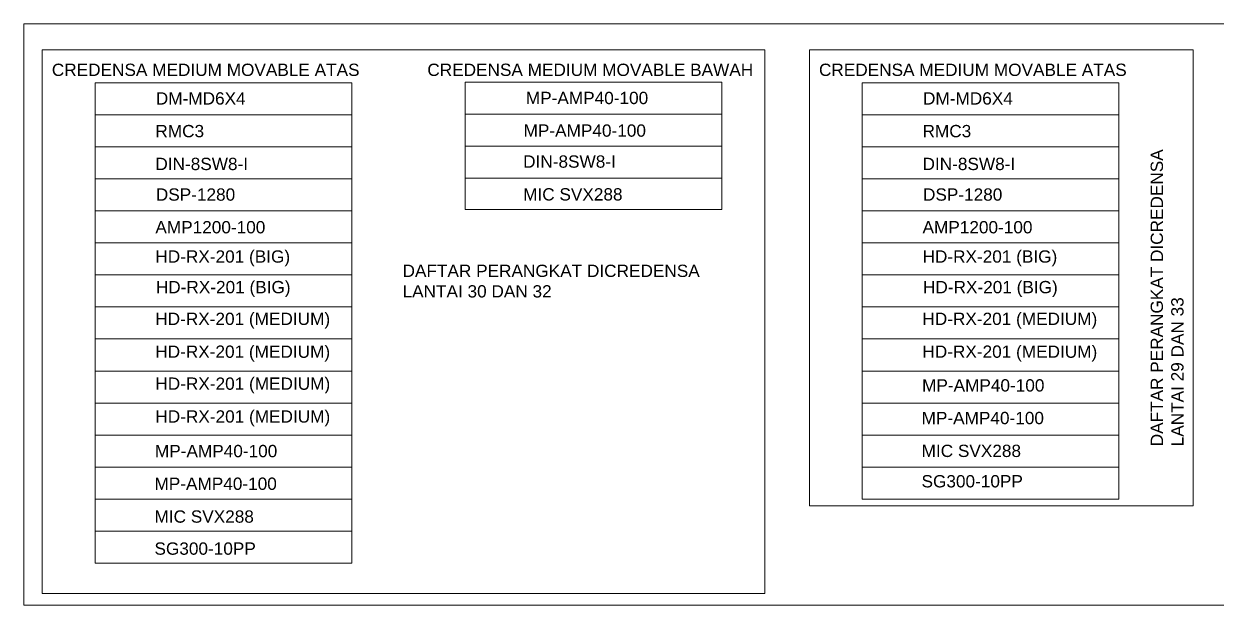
# Model space of a CAD drawing. Header units: inches. Extents: x 650 to 9922, y -3240 to 3248.
# Drawn here: x 650 to 5298, y -3240 to -972 of the extents above; entities that cross this region are included whole.
import ezdxf

# ---------------------------------------------------------------- set-up
doc = ezdxf.new("R2010")
doc.units = ezdxf.units.IN
doc.header["$MEASUREMENT"] = 0
doc.styles.get("Standard").update_dxf_attribs({"font": 'arial.ttf'})

msp = doc.modelspace()

# ---------------------------------------------------------------- linework, layer by layer
at = {"linetype": 'Continuous', "lineweight": 9}
for points in [[(650, -972.2), (6922.5, -972.2), (6922.5, -3240.4), (650, -3240.4)], [(721.7, -1074), (3538.8, -1074), (3538.8, -3194.3), (721.7, -3194.3)], [(3712.4, -1074), (5208.8, -1074), (5208.8, -2852.7), (3712.4, -2852.7)], [(928.1, -1576.8), (1928.1, -1576.8), (1928.1, -1201.8), (928.1, -1201.8)], [(2370.6, -1575), (3370.6, -1575), (3370.6, -1200), (2370.6, -1200)], [(3918.7, -1576.8), (4918.7, -1576.8), (4918.7, -1201.8), (3918.7, -1201.8)], [(928.1, -1951.8), (1928.1, -1951.8), (1928.1, -1576.8), (928.1, -1576.8)], [(2370.6, -1696.8), (3370.6, -1696.8), (3370.6, -1575), (2370.6, -1575)], [(3918.7, -1951.8), (4918.7, -1951.8), (4918.7, -1576.8), (3918.7, -1576.8)], [(928.1, -2326.8), (1928.1, -2326.8), (1928.1, -1951.8), (928.1, -1951.8)], [(3918.7, -2326.8), (4918.7, -2326.8), (4918.7, -1951.8), (3918.7, -1951.8)], [(928.1, -2701.8), (1928.1, -2701.8), (1928.1, -2326.8), (928.1, -2326.8)], [(3918.7, -2701.8), (4918.7, -2701.8), (4918.7, -2326.8), (3918.7, -2326.8)], [(928.1, -2951.8), (1928.1, -2951.8), (1928.1, -2701.8), (928.1, -2701.8)], [(3918.7, -2826.8), (4918.7, -2826.8), (4918.7, -2701.8), (3918.7, -2701.8)], [(928.1, -3076.8), (1928.1, -3076.8), (1928.1, -2826.8), (928.1, -2826.8)]]:
    msp.add_lwpolyline(points, close=True, dxfattribs=at)
for points in [[(928.1, -1201.8), (928.1, -1451.8), (1928.1, -1451.8), (1928.1, -1326.8), (928.1, -1326.8)], [(2370.6, -1200), (2370.6, -1450), (3370.6, -1450), (3370.6, -1325), (2370.6, -1325)], [(3918.7, -1201.8), (3918.7, -1451.8), (4918.7, -1451.8), (4918.7, -1326.8), (3918.7, -1326.8)], [(928.1, -1576.8), (928.1, -1451.8), (1928.1, -1451.8), (1928.1, -1576.8), (928.1, -1576.8)], [(2370.6, -1575), (2370.6, -1450), (3370.6, -1450), (3370.6, -1575), (2370.6, -1575)], [(3918.7, -1576.8), (3918.7, -1451.8), (4918.7, -1451.8), (4918.7, -1576.8), (3918.7, -1576.8)], [(928.1, -1576.8), (928.1, -1826.8), (1928.1, -1826.8), (1928.1, -1701.8), (928.1, -1701.8)], [(3918.7, -1576.8), (3918.7, -1826.8), (4918.7, -1826.8), (4918.7, -1701.8), (3918.7, -1701.8)], [(928.1, -1951.8), (928.1, -1826.8), (1928.1, -1826.8), (1928.1, -1951.8), (928.1, -1951.8)], [(3918.7, -1951.8), (3918.7, -1826.8), (4918.7, -1826.8), (4918.7, -1951.8), (3918.7, -1951.8)], [(928.1, -1951.8), (928.1, -2201.8), (1928.1, -2201.8), (1928.1, -2076.8), (928.1, -2076.8)], [(3918.7, -1951.8), (3918.7, -2201.8), (4918.7, -2201.8), (4918.7, -2076.8), (3918.7, -2076.8)], [(928.1, -2326.8), (928.1, -2201.8), (1928.1, -2201.8), (1928.1, -2326.8), (928.1, -2326.8)], [(3918.7, -2326.8), (3918.7, -2201.8), (4918.7, -2201.8), (4918.7, -2326.8), (3918.7, -2326.8)], [(928.1, -2326.8), (928.1, -2576.8), (1928.1, -2576.8), (1928.1, -2451.8), (928.1, -2451.8)], [(3918.7, -2326.8), (3918.7, -2576.8), (4918.7, -2576.8), (4918.7, -2451.8), (3918.7, -2451.8)], [(928.1, -2701.8), (928.1, -2576.8), (1928.1, -2576.8), (1928.1, -2701.8), (928.1, -2701.8)], [(3918.7, -2701.8), (3918.7, -2576.8), (4918.7, -2576.8), (4918.7, -2701.8), (3918.7, -2701.8)], [(928.1, -2701.8), (928.1, -2951.8), (1928.1, -2951.8), (1928.1, -2826.8), (928.1, -2826.8)], [(3918.7, -2701.8), (3918.7, -2826.8), (4918.7, -2826.8), (4918.7, -2826.8), (3918.7, -2826.8)], [(928.1, -2826.8), (928.1, -3076.8), (1928.1, -3076.8), (1928.1, -2951.8), (928.1, -2951.8)]]:
    msp.add_lwpolyline(points, dxfattribs=at)

# ---------------------------------------------------------------- texts
at = {"linetype": 'Continuous', "lineweight": 9, "char_height": 48, "attachment_point": 7}
for s, width, gutter_width, heights, insert in [('CREDENSA MEDIUM MOVABLE ATAS', 1388.322, 1, [0], (759.1, -1176.3)), ('CREDENSA MEDIUM MOVABLE BAWAH', 1388.322, 1, [0], (2222.9, -1176.3)), ('CREDENSA MEDIUM MOVABLE ATAS', 1388.322, 1, [0], (3749.7, -1176.3)), ('DM-MD6X4', 498.18, 143.8, [0], (1164.5, -1287.9)), ('MP-AMP40-100', 498.18, 143.8, [0], (2607, -1286.1)), ('DM-MD6X4', 498.18, 143.8, [0], (4155.2, -1287.9)), ('RMC3', 498.18, 143.8, [0], (1162.7, -1415.4)), ('MP-AMP40-100', 498.18, 143.8, [0], (2598.2, -1413.3)), ('RMC3', 498.18, 143.8, [0], (4153.4, -1415.4)), ('DIN-8SW8-I', 498.18, 143.8, [0], (2596.4, -1534.2)), ('DIN-8SW8-I', 498.18, 143.8, [0], (1162.7, -1543.5)), ('DIN-8SW8-I', 498.18, 143.8, [0], (4153.4, -1543.5)), ('DSP-1280', 498.18, 143.8, [0], (1164.5, -1662.9)), ('MIC SVX288', 498.18, 143.8, [0], (2596.4, -1662.2)), ('DSP-1280', 498.18, 143.8, [0], (4155.2, -1662.9)), ('AMP1200-100', 498.18, 143.8, [0], (1162.7, -1790.4)), ('AMP1200-100', 498.18, 143.8, [0], (4153.4, -1790.4)), ('HD-RX-201 (BIG)', 552.809, 143.8, [0], (1162.7, -1918.5)), ('HD-RX-201 (BIG)', 552.809, 143.8, [0], (4153.4, -1918.5)), ('DAFTAR PERANGKAT DICREDENSA\\PLANTAI 30 DAN 32', 1252.961, 1, [223.6], (2126.3, -2040.6)), ('HD-RX-201 (BIG)', 579.761, 143.8, [0], (1164.5, -2037.9)), ('HD-RX-201 (BIG)', 579.761, 143.8, [0], (4155.2, -2037.9)), ('HD-RX-201 (MEDIUM)', 693.329, 143.8, [0], (1162.3, -2161.6)), ('HD-RX-201 (MEDIUM)', 693.329, 143.8, [0], (4152.9, -2161.6)), ('HD-RX-201 (MEDIUM)', 689.712, 143.8, [0], (1162.3, -2289.7)), ('HD-RX-201 (MEDIUM)', 689.712, 143.8, [0], (4152.9, -2289.7)), ('HD-RX-201 (MEDIUM)', 689.27, 143.8, [0], (1162.7, -2414.5)), ('MP-AMP40-100', 498.18, 143.8, [0], (4151.6, -2407.5)), ('HD-RX-201 (MEDIUM)', 714.376, 143.8, [0], (1162.7, -2542.6)), ('MP-AMP40-100', 498.18, 143.8, [0], (4149.8, -2534.9)), ('MP-AMP40-100', 498.18, 143.8, [0], (1161, -2663.8)), ('MIC SVX288', 498.18, 143.8, [0], (4149.8, -2663)), ('MP-AMP40-100', 498.18, 143.8, [0], (1159.2, -2791.2)), ('SG300-10PP', 498.18, 143.8, [0], (4149.5, -2781.6)), ('MIC SVX288', 498.18, 143.8, [0], (1159.2, -2919.3)), ('SG300-10PP', 498.18, 143.8, [0], (1159.2, -3044.3))]:
    msp.add_mtext_dynamic_manual_height_columns(s, width=width, gutter_width=gutter_width, heights=heights, dxfattribs=dict(at, insert=insert))
at = {"linetype": 'Continuous', "lineweight": 9, "insert": (5171.5, -2620.4), "char_height": 48, "attachment_point": 7, "rotation": 90}
msp.add_mtext_dynamic_manual_height_columns('DAFTAR PERANGKAT DICREDENSA\\PLANTAI 29 DAN 33', width=1959.551, gutter_width=1, heights=[223.6], dxfattribs=at)

doc.saveas('drawing.dxf')
